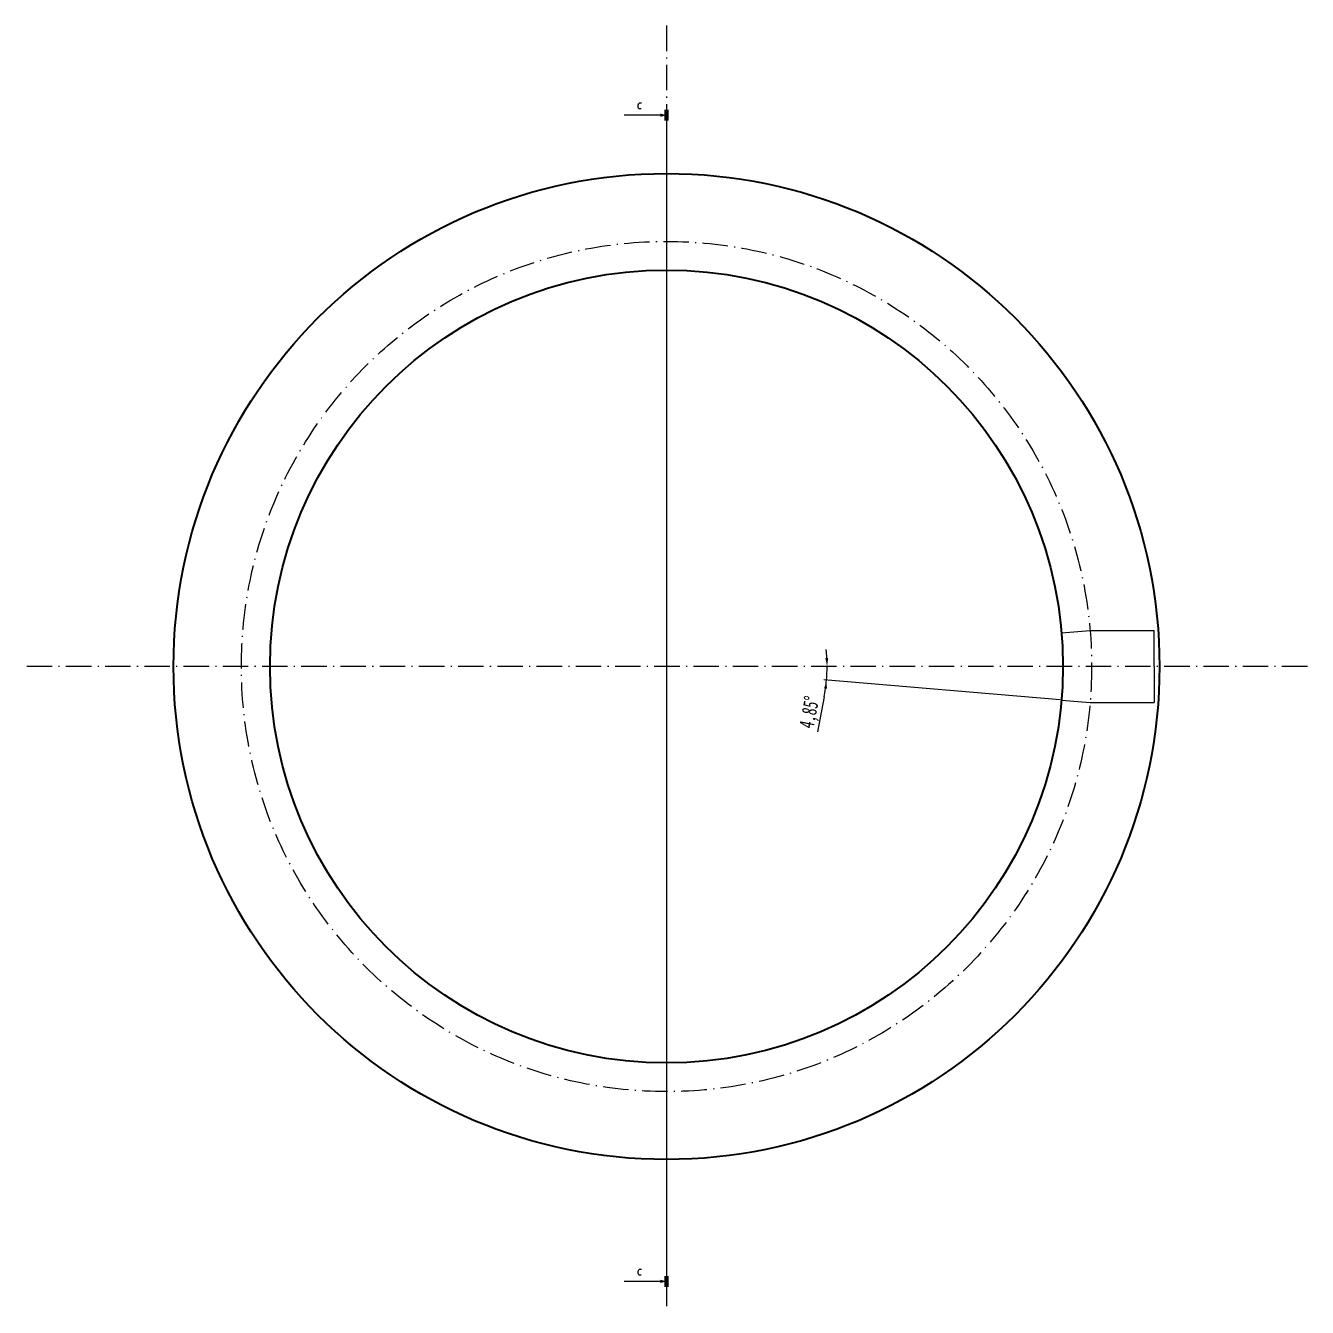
# Model space of a CAD drawing. Extents: x -214 to 8941, y -1198 to 2514.
# Drawn here: x 2994 to 3599, y 840 to 1445 of the extents above; entities that cross this region are included whole.
import ezdxf

# ---------------------------------------------------------------- set-up
doc = ezdxf.new("R2010")
doc.units = 0
doc.linetypes.add('DASHDOT', pattern=[18.5, 12, -3, 0.5, -3])
doc.styles.add('标准', font='', dxfattribs={"width": 0.667})
doc.styles.get('标准').set_extended_font_data('宋体')
doc.dimstyles.get("Standard").update_dxf_attribs({"dimtxt": 0.18, "dimasz": 0.18, "dimexe": 0.18, "dimexo": 0.0625, "dimgap": 0.09, "dimtad": 0, "dimtoh": 1, "dimdec": 4, "dimzin": 0, "dimdsep": 46, "dimtxsty": '标准', "dimcen": 0.09, "dimadec": 0, "dimazin": 0, "dimtfac": 1, "dimtdec": 4, "dimtofl": 0, "dimtmove": 0, "dimatfit": 3, "dimfxl": 1, "dimtolj": 1, "dimtzin": 0, "dimarcsym": 0})

# ---------------------------------------------------------------- blocks, each defined once
blk = doc.blocks.new('*D12')
at = {"color": 0, "lineweight": -2, "transparency": 16777216}
for p, q in [((3482.13, 1126.77), (3370.64, 1136.23)), ((3370.79, 1128.2), (3367.61, 1111.71))]:
    blk.add_line(p, q, dxfattribs=at)
for start, end in [(3.02711, 6.05423), (355.15, 0), (349.09366, 355.15), (349.09577, 352.12289)]:
    blk.add_arc((3296.44, 1142.52), 75.72, start, end, dxfattribs=at)
at = {"color": 0, "transparency": 16777216}
for points in [[(3372.71, 1146.54), (3371.38, 1146.51), (3372.15, 1142.52)], [(3370.78, 1132.22), (3372.1, 1132.07), (3371.88, 1136.12)]]:
    blk.add_solid(points, dxfattribs=at)
at = {"layer": 'Defpoints', "color": 0, "transparency": 16777216}
for p in [(2994.19, 1142.52), (3598.69, 1142.52), (3372.12, 1140.39), (3482.75, 1126.71), (3496.22, 1125.57)]:
    blk.add_point(p, dxfattribs=at)
at = {"color": 0, "transparency": 16777216, "insert": (3364.57, 1120.84), "char_height": 7, "attachment_point": 5, "rotation": 79.09366, "style": '标准'}
blk.add_mtext('4,85°', dxfattribs=at)

msp = doc.modelspace()

# ---------------------------------------------------------------- linework, layer by layer
at = {"color": 7, "linetype": 'DASHDOT', "lineweight": 13}
for p, q in [((3296.4351, 1444.774), (3296.4351, 840.274)), ((3296.4351, 1400.024), (3296.4351, 855.024)), ((3598.6851, 1142.524), (2994.1851, 1142.524))]:
    msp.add_line(p, q, dxfattribs=at)
at = {"color": 7, "lineweight": 13}
for p, q in [((3293.5373, 1402.524), (3276.4351, 1402.524)), ((3293.5373, 852.524), (3276.4351, 852.524))]:
    msp.add_line(p, q, dxfattribs=at)
at = {"color": 7, "lineweight": 100}
for p, q in [((3296.4351, 1405.024), (3296.4351, 1400.024)), ((3296.4351, 850.024), (3296.4351, 855.024))]:
    msp.add_line(p, q, dxfattribs=at)
at = {"color": 1}
for p, q in [((3482.7537, 1158.3334), (3496.2172, 1159.4758)), ((3496.2172, 1159.4758), (3526.4351, 1159.4758)), ((3526.4351, 1142.524), (3526.4351, 1159.4758)), ((3526.4351, 1142.524), (3526.4351, 1125.5723)), ((3482.7537, 1126.7147), (3496.2172, 1125.5723)), ((3496.2172, 1125.5723), (3526.4351, 1125.5723))]:
    msp.add_line(p, q, dxfattribs=at)
at = {"color": 7, "lineweight": 13}
for points in [[(3284.5369, 1405.499), (3283.7669, 1405.499), (3283.4519, 1405.604), (3283.3469, 1405.709), (3283.2069, 1405.919), (3283.1019, 1406.304), (3283.1369, 1407.424), (3283.3119, 1407.949), (3283.4869, 1408.194), (3283.6969, 1408.299), (3284.5719, 1408.299)], [(3284.5369, 855.499), (3283.7669, 855.499), (3283.4519, 855.604), (3283.3469, 855.709), (3283.2069, 855.919), (3283.1019, 856.304), (3283.1369, 857.424), (3283.3119, 857.949), (3283.4869, 858.194), (3283.6969, 858.299), (3284.5719, 858.299)]]:
    msp.add_lwpolyline(points, dxfattribs=at)
at = {"color": 7, "lineweight": 35}
for radius in [232.5, 186.9881]:
    msp.add_circle((3296.4351, 1142.524), radius, dxfattribs=at)
at = {"linetype": 'DASHDOT'}
msp.add_circle((3296.4351, 1142.524), 200.5, dxfattribs=at)
at = {"color": 7, "lineweight": 13}
for points in [[(3293.5373, 1401.7476), (3296.4351, 1402.524), (3293.5373, 1403.3005)], [(3293.5373, 851.7476), (3296.4351, 852.524), (3293.5373, 853.3004)]]:
    msp.add_solid(points, dxfattribs=at)

# ---------------------------------------------------------------- dimensions: what is measured, and where the dimension line sits
dim = msp.add_angular_dim_2l(base=(3372.1238, 1140.3878), line1=((3598.6851, 1142.524), (2994.1851, 1142.524)), line2=((3482.7537, 1126.7147), (3496.2172, 1125.5723)), dimstyle='Standard', override={"dimtxt": 7, "dimasz": 4, "dimexe": 1.25, "dimexo": 0.625, "dimgap": 0.625, "dimtad": 1, "dimtih": 0, "dimtoh": 0, "dimdec": 3, "dimzin": 8, "dimdsep": 44, "dimcen": 2.5, "dimadec": 2, "dimazin": 2, "dimtdec": 3, "dimtofl": 1, "dimatfit": 0, "dimtolj": 0, "dimtzin": 8})
dim.commit()
dim.dimension.update_dxf_attribs({"geometry": '*D12', "text_midpoint": (3364.5709, 1120.8429)})

doc.saveas('drawing.dxf')
